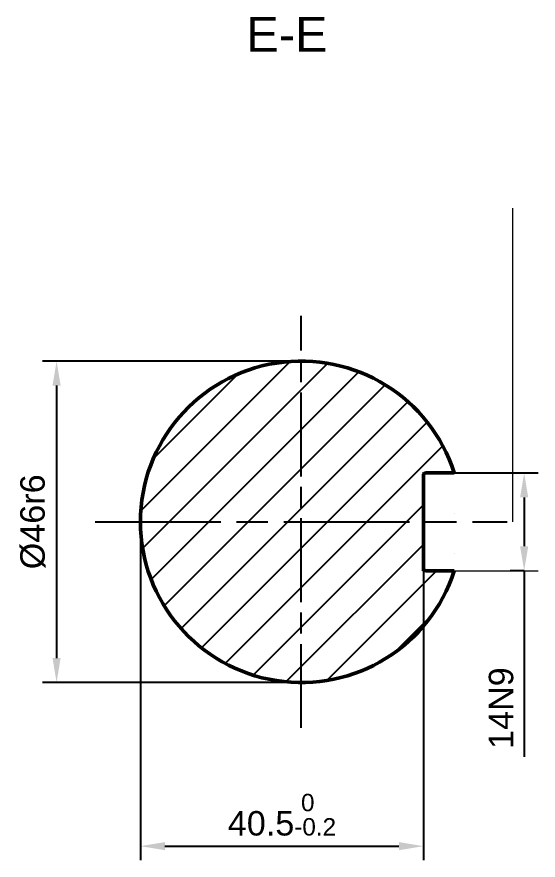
# Model space of a CAD drawing. Header units: millimetres. Extents: x 564 to 1518, y 809 to 1204.
# Drawn here: x 1071.4 to 1146, y 809.2 to 929.8 of the extents above; entities that cross this region are included whole.
import ezdxf

# ---------------------------------------------------------------- set-up
doc = ezdxf.new("R2010")
doc.units = ezdxf.units.MM
doc.linetypes.add('AM_ISO08W050', pattern=[18, 12, -1.5, 3, -1.5])
doc.linetypes.add('CENTER', pattern=[50.8, 31.75, -6.35, 6.35, -6.35])
for name, color, linetype, lineweight in [('5 wymiarowanie', 7, 'Continuous', 18), ('AM_0', 7, 'Continuous', 50), ('AM_0N', 7, 'Continuous', 50), ('AM_5', 3, 'Continuous', 25), ('AM_7', 4, 'AM_ISO08W050', 25), ('AM_8', 1, 'Continuous', 25), ('osie', 7, 'CENTER', 211)]:
    doc.layers.add(name, color=color, linetype=linetype, lineweight=lineweight)
doc.styles.get("Standard").update_dxf_attribs({"font": 'arial.ttf'})
doc.dimstyles.new('AM_ISO$0', dxfattribs={"dimtxt": 3.5, "dimasz": 3.5, "dimexe": 2, "dimexo": 0, "dimgap": 1.5, "dimtad": 1, "dimdsep": 46, "dimtxsty": 'Standard', "dimcen": 0, "dimclrd": 256, "dimclre": 256, "dimclrt": 2, "dimadec": 0, "dimazin": 2, "dimtp": 0.1, "dimtm": 0.1, "dimtfac": 0.71, "dimtmove": 0, "dimatfit": 3, "dimfxl": 1, "dimlwd": -1, "dimlwe": -1, "dimarcsym": 1})

# ---------------------------------------------------------------- blocks, each defined once
blk = doc.blocks.new('*D14')
at = {"layer": 'AM_5', "linetype": 'ByBlock', "transparency": 16777216}
for p, q in [((1089.05, 857.58), (1089.05, 809.16)), ((1129.55, 857.58), (1129.55, 809.16)), ((1092.55, 811.16), (1126.05, 811.16))]:
    blk.add_line(p, q, dxfattribs=at)
at = {"layer": 'AM_5', "transparency": 16777216}
for points in [[(1092.55, 811.74), (1092.55, 810.58), (1089.05, 811.16)], [(1126.05, 811.74), (1126.05, 810.58), (1129.55, 811.16)]]:
    blk.add_solid(points, dxfattribs=at)
at = {"layer": 'Defpoints', "color": 0, "transparency": 16777216}
for p in [(1089.05, 857.58), (1129.55, 857.58), (1129.55, 811.16)]:
    blk.add_point(p, dxfattribs=at)
at = {"layer": 'AM_5', "color": 2, "transparency": 16777216, "insert": (1109.3, 815.64), "char_height": 3.5, "attachment_point": 5}
blk.add_mtext('40.5{}{\\H0.71x;\\C3;\\S 0^ -0.2;}', dxfattribs=at)
blk = doc.blocks.new('*D34')
at = {"layer": 'AM_5', "linetype": 'ByBlock', "transparency": 16777216}
for p, q in [((1133.96, 864.58), (1145.96, 864.58)), ((1143.96, 861.08), (1143.96, 854.08)), ((1143.96, 850.58), (1141.96, 850.58)), ((1143.96, 850.58), (1143.96, 823.95))]:
    blk.add_line(p, q, dxfattribs=at)
at = {"layer": 'AM_5', "transparency": 16777216}
for points in [[(1143.38, 861.08), (1144.54, 861.08), (1143.96, 864.58)], [(1143.38, 854.08), (1144.54, 854.08), (1143.96, 850.58)]]:
    blk.add_solid(points, dxfattribs=at)
at = {"layer": 'Defpoints', "color": 0, "transparency": 16777216}
for p in [(1133.96, 864.58), (1143.96, 850.58), (1143.96, 850.58)]:
    blk.add_point(p, dxfattribs=at)
at = {"layer": 'AM_5', "color": 2, "transparency": 16777216, "insert": (1140.67, 830.92), "char_height": 3.5, "attachment_point": 5, "rotation": 90}
blk.add_mtext('14N9', dxfattribs=at)
blk = doc.blocks.new('*D39')
at = {"layer": 'AM_5', "linetype": 'ByBlock', "transparency": 16777216}
for p, q in [((1112.05, 880.58), (1075.05, 880.58)), ((1077.05, 877.08), (1077.05, 838.08)), ((1112.05, 834.58), (1075.05, 834.58))]:
    blk.add_line(p, q, dxfattribs=at)
at = {"layer": 'AM_5', "transparency": 16777216}
for points in [[(1076.47, 877.08), (1077.63, 877.08), (1077.05, 880.58)], [(1076.47, 838.08), (1077.63, 838.08), (1077.05, 834.58)]]:
    blk.add_solid(points, dxfattribs=at)
at = {"layer": 'Defpoints', "color": 0, "transparency": 16777216}
for p in [(1112.05, 880.58), (1077.05, 834.58), (1112.05, 834.58)]:
    blk.add_point(p, dxfattribs=at)
at = {"layer": 'AM_5', "color": 2, "transparency": 16777216, "insert": (1073.67, 857.58), "char_height": 3.5, "attachment_point": 5, "rotation": 90}
blk.add_mtext('%%C46r6', dxfattribs=at)

msp = doc.modelspace()

# ---------------------------------------------------------------- hatches: boundary and pattern name
at = {"layer": 'AM_8'}
h = msp.add_hatch(dxfattribs=at)
h.set_pattern_fill('_U', color=256, scale=4, angle=45, style=0, pattern_type=0)
h.set_pattern_definition([(45, (834.607, 1102.4694), (-2.828427, 2.828427), [])])
edge = h.paths.add_edge_path(flags=0)
edge.add_line((1133.96, 864.581), (1129.551, 864.581))
edge.add_line((1129.551, 864.581), (1129.551, 850.581))
edge.add_line((1129.551, 850.581), (1133.96, 850.581))
edge.add_arc((1112.051, 857.581), 23, 17.71893, 342.28107)
edge = h.paths.add_edge_path(flags=0)
edge.add_line((1129.551, 864.581), (1133.96, 864.581))
edge.add_line((1129.551, 850.582), (1129.551, 864.581))
edge.add_line((1133.96, 850.581), (1129.551, 850.582))
edge.add_arc((1112.051, 857.581), 23, -17.71893, 17.71893)
edge = h.paths.add_edge_path(flags=0)
edge.add_line((1133.96, 864.581), (1129.551, 864.581))
edge.add_line((1129.551, 864.581), (1133.96, 864.581))
edge.add_line((1129.551, 850.582), (1129.551, 864.581))
edge.add_line((1133.96, 850.581), (1129.551, 850.582))
edge.add_line((1129.551, 850.581), (1133.96, 850.581))
edge.add_line((1129.551, 864.581), (1129.551, 850.581))
edge = h.paths.add_edge_path(flags=0)
edge.add_line((1129.551, 864.581), (1133.96, 864.581))
edge.add_line((1129.551, 850.582), (1129.551, 864.581))
edge.add_line((1133.96, 850.581), (1129.551, 850.582))
edge.add_arc((1112.051, 857.581), 23, -17.71893, 17.71893)
edge = h.paths.add_edge_path(flags=0)
edge.add_line((1133.96, 864.581), (1129.551, 864.581))
edge.add_line((1129.551, 864.581), (1133.96, 864.581))
edge.add_line((1129.551, 850.582), (1129.551, 864.581))
edge.add_line((1133.96, 850.581), (1129.551, 850.582))
edge.add_line((1129.551, 850.581), (1133.96, 850.581))
edge.add_line((1129.551, 864.581), (1129.551, 850.581))

# ---------------------------------------------------------------- linework, layer by layer
at = {"layer": '5 wymiarowanie'}
for p, q in [((1142.361, 857.581), (1142.361, 902.445)), ((1133.96, 850.581), (1145.952, 850.581))]:
    msp.add_line(p, q, dxfattribs=at)
at = {"layer": 'AM_0'}
msp.add_arc((1112.051, 857.581), 23, 17.71893, 342.28107, dxfattribs=at)
at = {"layer": 'AM_0N'}
for p, q in [((1129.551, 850.581), (1129.551, 864.281)), ((1129.851, 864.581), (1133.96, 864.581)), ((1133.96, 850.581), (1129.851, 850.581))]:
    msp.add_line(p, q, dxfattribs=at)
for centre, start, end in [((1129.851, 864.281), 90, 180), ((1129.851, 850.881), 180, 270)]:
    msp.add_arc(centre, 0.3, start, end, dxfattribs=at)
at = {"layer": 'AM_7'}
msp.add_line((1112.051, 828.081), (1112.051, 887.081), dxfattribs=at)
at = {"layer": 'AM_7', "ltscale": 1.5}
msp.add_line((1082.551, 857.581), (1141.551, 857.581), dxfattribs=at)

# ---------------------------------------------------------------- texts
at = {"layer": 'osie', "color": 7, "lineweight": 50, "ltscale": 2, "insert": (1110.007, 927.345), "char_height": 5, "attachment_point": 5}
msp.add_mtext('E-E', dxfattribs=at)

# ---------------------------------------------------------------- dimensions: what is measured, and where the dimension line sits
at = {"layer": 'AM_5'}
dim = msp.add_linear_dim(base=(1077.051, 834.581), p1=(1112.051, 880.581), p2=(1112.051, 834.581), angle=90, text='<>r6', dimstyle='AM_ISO$0', override={"dimpost": '%%C<>'}, dxfattribs=at)
dim.commit()
dim.dimension.update_dxf_attribs({"geometry": '*D39', "text_midpoint": (1073.666, 857.581)})
dim = msp.add_linear_dim(base=(1143.96, 850.581), p1=(1133.96, 864.581), p2=(1143.96, 850.581), angle=90, text='<>N9', dimstyle='AM_ISO$0', override={"dimpost": ''}, dxfattribs=at)
dim.commit()
dim.dimension.update_dxf_attribs({"geometry": '*D34', "text_midpoint": (1143.96, 830.92), "dimtype": 160})
dim = msp.add_linear_dim(base=(1129.551, 811.16), p1=(1089.051, 857.581), p2=(1129.551, 857.581), text='<>{}{\\H0.71x;\\C3;\\S 0^ -0.2;}', dimstyle='AM_ISO$0', override={"dimpost": '', "dimtp": 0, "dimtm": 0.2, "dimtdec": 3, "dimtzin": 8}, dxfattribs=at)
dim.commit()
dim.dimension.update_dxf_attribs({"geometry": '*D14', "text_midpoint": (1109.301, 815.642)})

doc.saveas('drawing.dxf')
